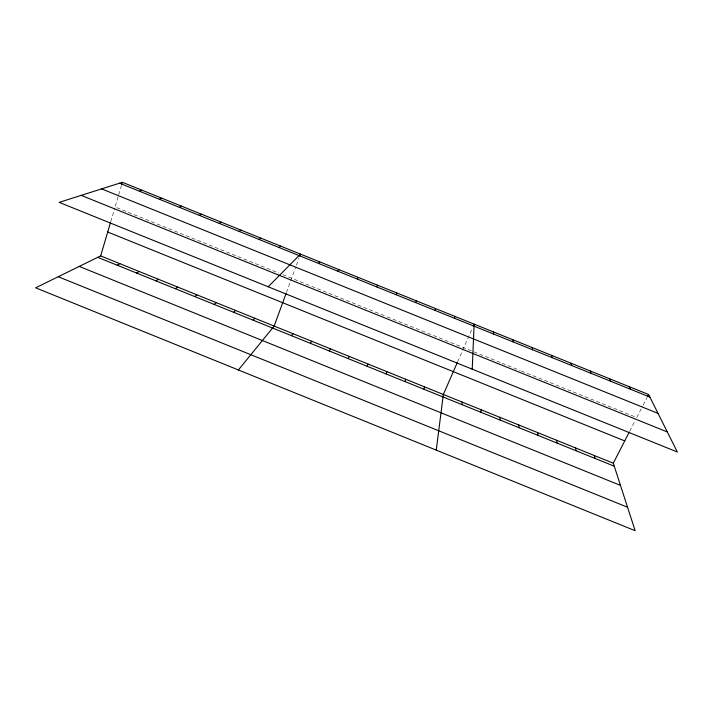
<?xml version="1.0" encoding="UTF-8"?>
<svg xmlns="http://www.w3.org/2000/svg" width="713" height="713" viewBox="0 0 713 713"><rect width="100%" height="100%" fill="white"/><g stroke="black" fill="none" stroke-linecap="round" stroke-linejoin="round"><path stroke-width="0.53" stroke-dasharray="3.56 2.67" d="M110.773 221.654L114.784 208.053M118.117 196.752L115.087 207.011L278.863 273.106M118.723 194.702L121.468 185.398M286.403 292.58L295.672 267.241M296.403 265.227L298.988 258.151M457.675 361.741L472.407 328.096M629.722 431.222L635.238 420.492M636.745 417.56L642.654 406.08M643.153 405.118L647.119 397.391M282.794 274.692L386.179 316.42M387.186 316.83L501.15 362.828M502.157 363.238L520.347 370.582M521.355 370.983L635.738 417.15"/><path stroke-width="1.07" d="M481.008 412.328L481.043 409.717M472.22 369.174L474.136 324.139L473.272 326.117M462.015 404.645L462.184 402.087M454.564 318.292L454.796 316.34M436.249 450.117L443.343 394.467L457.238 362.739M424.048 389.289L424.502 386.856M435.082 310.431L435.474 308.551M405.073 381.615L405.679 379.245M629.222 432.194L613.287 463.192L635.149 530.704L35.65 287.82L100.658 255.905L110.462 222.688M121.771 184.364L122.386 182.296L648.607 394.494L677.35 452.015L59.17 202.358L122.386 182.296M415.617 302.588L416.16 300.761M386.116 373.951L386.865 371.633M286.038 293.596L274.166 326.064L238.4 369.967M299.727 256.136L300.467 254.113L268.204 286.786M396.161 294.736L396.847 292.972M367.168 366.286L368.06 364.031M348.229 358.63L349.263 356.429M376.714 286.893L377.551 285.191M647.618 396.428L648.607 394.494M329.299 350.974L330.476 348.835M357.275 279.059L358.265 277.419M310.378 343.318L311.697 341.242M291.465 335.671L292.927 333.648M337.855 271.225L338.996 269.648M318.435 263.391L319.727 261.876M253.097 320.155L254.844 318.256M233.641 312.294L235.54 310.449M214.203 304.424L216.244 302.642M279.05 247.509L280.637 246.119M194.765 296.572L196.948 294.843M259.077 239.452L260.824 238.124M175.345 288.712L177.671 287.045M239.113 231.404L241.012 230.139M155.924 280.86L158.402 279.255M136.522 273.017L139.151 271.466M219.158 223.356L221.217 222.153M117.128 265.174L119.9 263.685M199.221 215.317L201.431 214.176M179.293 207.278L181.655 206.2M159.373 199.248L161.887 198.223M139.463 191.218L142.128 190.264M119.561 183.196L649.891 397.061M101.62 188.892L658.037 413.38M81.193 195.371L667.332 431.962M107.708 232.028L624.74 440.91M100.658 255.905L613.287 463.192M97.743 257.34L614.267 466.213M79.241 266.421L620.488 485.41M58.234 276.733L627.547 507.237M629.178 386.66L630.31 389.164M609.767 378.835L610.738 381.277M590.355 371.01L591.184 373.389M570.961 363.184L571.639 365.502M594.366 455.536L595.203 458.504M575.453 447.889L576.149 450.794M551.577 355.368L552.094 357.623M556.55 440.251L557.103 443.094M532.201 347.561L532.566 349.753M537.664 432.613L538.065 435.393M512.834 339.744L513.057 341.875M518.779 424.975L519.037 427.702M499.902 417.346L500.018 420.01M493.476 331.946L493.548 334.014"/></g></svg>
